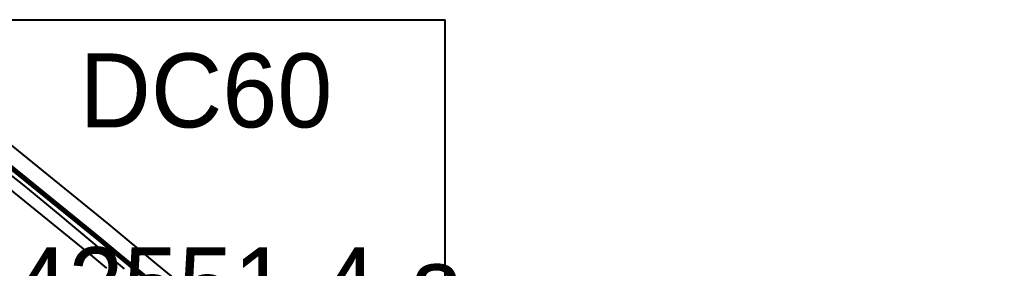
# Model space of a CAD drawing. Extents: x 548357 to 553070, y 1834500 to 1842500.
# Drawn here: x 551097 to 552039, y 1840765 to 1841000 of the extents above; entities that cross this region are included whole.
import ezdxf

# ---------------------------------------------------------------- set-up
doc = ezdxf.new("R2010")
doc.units = 0
for name, color, linetype in [('Level 10', 7, 'Continuous'), ('Level 30', 7, 'Continuous'), ('Level 55', 7, 'Continuous'), ('Level 61', 7, 'Continuous'), ('Level 62', 7, 'Continuous'), ('Level 8', 7, 'Continuous')]:
    doc.layers.add(name, color=color, linetype=linetype)

msp = doc.modelspace()

# ---------------------------------------------------------------- linework, layer by layer
at = {"layer": 'Level 10'}
for points in [[(551021.2, 1840915.07), (551170.99, 1840793.79), (551216.15, 1840756.13), (551331.64, 1840662.06), (551402.82, 1840602.97), (551469.42, 1840550.58)], [(551080.35, 1840859.84), (551101.11, 1840843.49), (551111.74, 1840834.56), (551136.98, 1840813.84), (551141.38, 1840809.91), (551175.88, 1840781.12), (551196.14, 1840764.7)]]:
    msp.add_lwpolyline(points, dxfattribs=at)
at = {"layer": 'Level 30'}
for points in [[(551031.77, 1840927.74), (551181.47, 1840806.54), (551226.64, 1840768.86), (551342.12, 1840674.8), (551413.19, 1840615.8), (551501.32, 1840546.48), (551580.19, 1840483.49)], [(551020.44, 1840913.75), (551170.04, 1840792.63), (551215.2, 1840754.97), (551330.69, 1840660.9), (551401.88, 1840601.8), (551490.14, 1840532.37), (551568.95, 1840469.42)], [(551022.33, 1840916.09), (551171.94, 1840794.95), (551217.1, 1840757.29), (551332.59, 1840663.22), (551403.76, 1840604.14), (551492, 1840534.73), (551570.83, 1840471.77)], [(551011, 1840902.1), (551160.51, 1840781.04), (551179.43, 1840765.27)]]:
    msp.add_lwpolyline(points, dxfattribs=at)
at = {"layer": 'Level 61'}
for p in [(548500, 1841000), (551500, 1835000)]:
    msp.add_line(p, (551500, 1841000), dxfattribs=at)
at = {"layer": 'Level 8'}
msp.add_lwpolyline([(552047.39, 1840091.88), (551957.49, 1840165.72), (551906.1, 1840206), (551873.45, 1840232.8), (551725.37, 1840347.81), (551688.16, 1840378.44), (551648.24, 1840409.17), (551570.46, 1840470.14), (551491.07, 1840533.55), (551402.82, 1840602.97), (551331.64, 1840662.07), (551216.15, 1840756.13), (551170.99, 1840793.79), (551021.2, 1840915.07)], dxfattribs=at)

# ---------------------------------------------------------------- texts
at = {"layer": 'Level 55'}
msp.add_text('842551-4-a', height=70, dxfattribs=at).set_placement((551039.16, 1840715))
at = {"layer": 'Level 62'}
msp.add_text('DC60', height=70, dxfattribs=at).set_placement((551153.76, 1840898.34))

doc.saveas('drawing.dxf')
